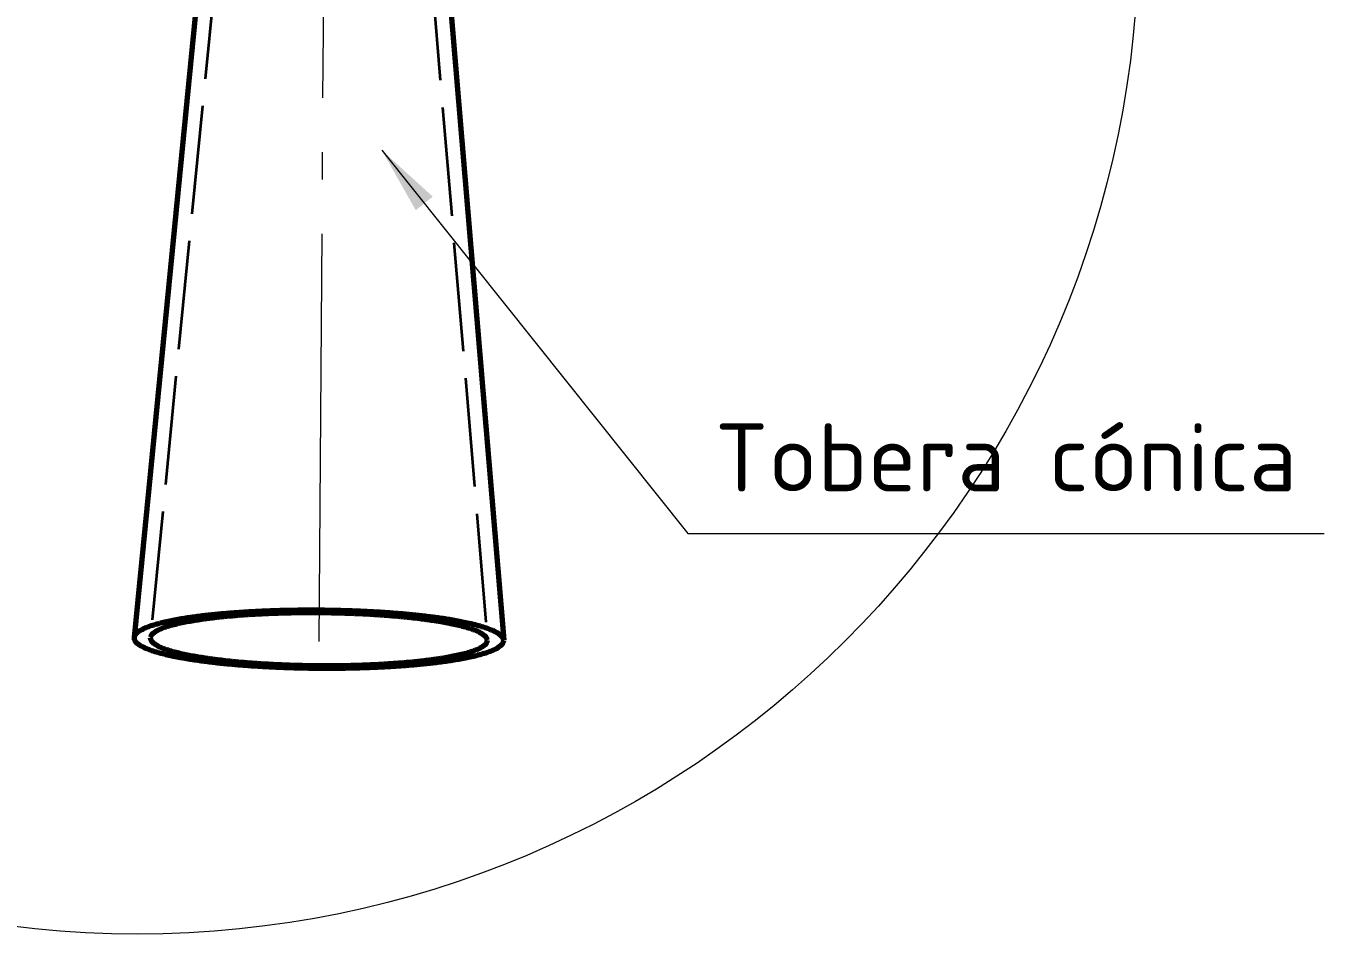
# Model space of a CAD drawing. Header units: millimetres. Extents: x 0 to 2382, y 0 to 420.
# Drawn here: x 1169.08 to 1216.83, y 203.67 to 237.07 of the extents above; entities that cross this region are included whole.
import ezdxf
from ezdxf.enums import TextEntityAlignment as Align

# ---------------------------------------------------------------- set-up
doc = ezdxf.new("R2010")
doc.units = ezdxf.units.MM
doc.linetypes.add('IRAM-E-TRAZOS', pattern=[5, 4, -1])
doc.linetypes.add('IRAM-F-TRAZO-PUNTO', pattern=[20, 15, -2, 1, -2])
for name, color, linetype, lineweight in [('01-VISIBLE', 7, 'CONTINUOUS', 70), ('02-OCULTA', 4, 'IRAM-E-TRAZOS', 35), ('03-EJE', 1, 'IRAM-F-TRAZO-PUNTO', 18), ('06-TEXTO', 7, 'CONTINUOUS', 25), ('08-FINA', 5, 'CONTINUOUS', 18)]:
    doc.layers.add(name, color=color, linetype=linetype, lineweight=lineweight)
doc.styles.add('ISO3098', font='isocpeur.ttf')

msp = doc.modelspace()

# ---------------------------------------------------------------- hatches: boundary and pattern name
at = {"layer": '08-FINA'}
h = msp.add_hatch(color=7, dxfattribs=at)
h.dxf.hatch_style = 1
h.paths.add_polyline_path([(1182.167, 232.5), (1183.414, 230.297), (1184.039, 230.796)])

# ---------------------------------------------------------------- linework, layer by layer
at = {"layer": '01-VISIBLE'}
for points in [[(1176.928, 254.05), (1173.05, 214.577)], [(1183.327, 254.005), (1186.648, 214.481)], [(1184.657, 215.233), (1184.598, 215.242), (1184.538, 215.252), (1184.479, 215.261), (1184.42, 215.27), (1184.36, 215.278), (1184.301, 215.287), (1184.241, 215.295), (1184.182, 215.304), (1184.122, 215.312), (1184.063, 215.319), (1184.003, 215.327), (1183.944, 215.335), (1183.884, 215.342), (1183.824, 215.349), (1183.765, 215.356), (1183.705, 215.363), (1183.645, 215.37), (1183.586, 215.377), (1183.526, 215.383), (1183.466, 215.389), (1183.406, 215.396), (1183.347, 215.402), (1183.287, 215.408), (1183.227, 215.414), (1183.167, 215.419), (1183.108, 215.425), (1183.048, 215.43), (1182.988, 215.436), (1182.928, 215.441), (1182.868, 215.446), (1182.808, 215.451), (1182.749, 215.456), (1182.689, 215.461), (1182.629, 215.465), (1182.569, 215.47), (1182.509, 215.474), (1182.449, 215.479), (1182.389, 215.483), (1182.329, 215.487), (1182.269, 215.491), (1182.209, 215.495), (1182.149, 215.499), (1182.09, 215.503), (1182.03, 215.506), (1181.97, 215.51), (1181.91, 215.513), (1181.85, 215.517), (1181.79, 215.52), (1181.73, 215.523), (1181.67, 215.526), (1181.61, 215.529), (1181.55, 215.532), (1181.49, 215.535), (1181.43, 215.537), (1181.37, 215.54), (1181.31, 215.542), (1181.25, 215.545), (1181.19, 215.547), (1181.13, 215.55), (1181.07, 215.552), (1181.01, 215.554), (1180.95, 215.556), (1180.89, 215.558), (1180.83, 215.56), (1180.77, 215.561), (1180.71, 215.563), (1180.649, 215.564), (1180.589, 215.566), (1180.529, 215.567), (1180.469, 215.569), (1180.409, 215.57), (1180.349, 215.571), (1180.289, 215.572), (1180.229, 215.573), (1180.169, 215.574), (1180.109, 215.575), (1180.049, 215.576), (1179.989, 215.576), (1179.929, 215.577), (1179.869, 215.577), (1179.809, 215.578), (1179.749, 215.578), (1179.689, 215.578), (1179.629, 215.578), (1179.568, 215.578), (1179.508, 215.578), (1179.448, 215.578), (1179.388, 215.578), (1179.328, 215.578), (1179.268, 215.578), (1179.208, 215.577), (1179.148, 215.577), (1179.088, 215.576), (1179.028, 215.575), (1178.968, 215.575), (1178.908, 215.574), (1178.848, 215.573), (1178.788, 215.572), (1178.728, 215.571), (1178.668, 215.569), (1178.608, 215.568), (1178.548, 215.567), (1178.488, 215.565), (1178.427, 215.564), (1178.367, 215.562), (1178.307, 215.56), (1178.247, 215.559), (1178.187, 215.557), (1178.127, 215.555), (1178.067, 215.553), (1178.007, 215.55), (1177.947, 215.548), (1177.887, 215.546), (1177.827, 215.543), (1177.767, 215.541), (1177.707, 215.538), (1177.647, 215.535), (1177.587, 215.532), (1177.527, 215.529), (1177.467, 215.526), (1177.407, 215.523), (1177.347, 215.52), (1177.287, 215.517), (1177.227, 215.513), (1177.167, 215.51), (1177.107, 215.506), (1177.048, 215.502), (1176.988, 215.498), (1176.928, 215.494), (1176.868, 215.49), (1176.808, 215.486), (1176.748, 215.482), (1176.688, 215.477), (1176.628, 215.473), (1176.568, 215.468), (1176.508, 215.463), (1176.449, 215.458), (1176.389, 215.453), (1176.329, 215.448), (1176.269, 215.443), (1176.209, 215.437), (1176.149, 215.432), (1176.09, 215.426), (1176.03, 215.42), (1175.97, 215.414), (1175.91, 215.408), (1175.851, 215.402), (1175.791, 215.395), (1175.731, 215.389), (1175.672, 215.382), (1175.612, 215.375), (1175.552, 215.368), (1175.493, 215.36), (1175.433, 215.353), (1175.373, 215.345), (1175.314, 215.338), (1175.254, 215.329), (1175.195, 215.321), (1175.135, 215.313), (1175.076, 215.304), (1175.017, 215.295), (1174.957, 215.286), (1174.898, 215.277), (1174.839, 215.267), (1174.779, 215.258), (1174.72, 215.247), (1174.661, 215.237), (1174.602, 215.226), (1174.543, 215.215), (1174.484, 215.204), (1174.425, 215.193), (1174.366, 215.181), (1174.307, 215.168), (1174.249, 215.156), (1174.19, 215.142), (1174.131, 215.129), (1174.073, 215.115), (1174.015, 215.1), (1173.957, 215.085), (1173.899, 215.07), (1173.841, 215.053), (1173.783, 215.036), (1173.726, 215.018), (1173.669, 215), (1173.612, 214.98), (1173.555, 214.96), (1173.499, 214.938), (1173.444, 214.915), (1173.389, 214.89), (1173.335, 214.864), (1173.283, 214.835), (1173.231, 214.804), (1173.182, 214.769), (1173.137, 214.73), (1173.096, 214.686), (1173.065, 214.634), (1173.05, 214.577)], [(1184.233, 215.169), (1184.173, 215.179), (1184.114, 215.188), (1184.054, 215.197), (1183.994, 215.206), (1183.935, 215.215), (1183.875, 215.223), (1183.815, 215.232), (1183.756, 215.24), (1183.696, 215.248), (1183.636, 215.255), (1183.576, 215.263), (1183.517, 215.27), (1183.457, 215.278), (1183.397, 215.285), (1183.337, 215.291), (1183.277, 215.298), (1183.217, 215.305), (1183.157, 215.311), (1183.097, 215.317), (1183.037, 215.323), (1182.977, 215.329), (1182.917, 215.335), (1182.857, 215.341), (1182.797, 215.347), (1182.737, 215.352), (1182.677, 215.357), (1182.617, 215.362), (1182.557, 215.367), (1182.497, 215.372), (1182.437, 215.377), (1182.377, 215.382), (1182.317, 215.386), (1182.257, 215.391), (1182.197, 215.395), (1182.137, 215.399), (1182.077, 215.403), (1182.016, 215.407), (1181.956, 215.411), (1181.896, 215.415), (1181.836, 215.419), (1181.776, 215.422), (1181.716, 215.426), (1181.655, 215.429), (1181.595, 215.432), (1181.535, 215.435), (1181.475, 215.438), (1181.415, 215.441), (1181.354, 215.444), (1181.294, 215.447), (1181.234, 215.449), (1181.174, 215.452), (1181.114, 215.454), (1181.053, 215.457), (1180.993, 215.459), (1180.933, 215.461), (1180.873, 215.463), (1180.812, 215.465), (1180.752, 215.467), (1180.692, 215.469), (1180.632, 215.47), (1180.571, 215.472), (1180.511, 215.473), (1180.451, 215.475), (1180.391, 215.476), (1180.33, 215.477), (1180.27, 215.478), (1180.21, 215.479), (1180.15, 215.48), (1180.089, 215.481), (1180.029, 215.482), (1179.969, 215.483), (1179.909, 215.483), (1179.848, 215.484), (1179.788, 215.484), (1179.728, 215.484), (1179.668, 215.484), (1179.607, 215.484), (1179.547, 215.484), (1179.487, 215.484), (1179.426, 215.484), (1179.366, 215.484), (1179.306, 215.484), (1179.246, 215.483), (1179.185, 215.483), (1179.125, 215.482), (1179.065, 215.481), (1179.005, 215.48), (1178.944, 215.479), (1178.884, 215.478), (1178.824, 215.477), (1178.764, 215.476), (1178.703, 215.475), (1178.643, 215.473), (1178.583, 215.472), (1178.523, 215.47), (1178.462, 215.469), (1178.402, 215.467), (1178.342, 215.465), (1178.282, 215.463), (1178.221, 215.461), (1178.161, 215.459), (1178.101, 215.456), (1178.041, 215.454), (1177.981, 215.451), (1177.92, 215.449), (1177.86, 215.446), (1177.8, 215.443), (1177.74, 215.44), (1177.68, 215.437), (1177.619, 215.434), (1177.559, 215.431), (1177.499, 215.427), (1177.439, 215.424), (1177.379, 215.42), (1177.318, 215.417), (1177.258, 215.413), (1177.198, 215.409), (1177.138, 215.405), (1177.078, 215.4), (1177.018, 215.396), (1176.958, 215.392), (1176.898, 215.387), (1176.838, 215.382), (1176.778, 215.377), (1176.717, 215.372), (1176.657, 215.367), (1176.597, 215.362), (1176.537, 215.356), (1176.477, 215.351), (1176.417, 215.345), (1176.357, 215.339), (1176.297, 215.333), (1176.237, 215.327), (1176.178, 215.32), (1176.118, 215.314), (1176.058, 215.307), (1175.998, 215.3), (1175.938, 215.293), (1175.878, 215.286), (1175.818, 215.278), (1175.759, 215.271), (1175.699, 215.263), (1175.639, 215.255), (1175.579, 215.246), (1175.52, 215.238), (1175.46, 215.229), (1175.401, 215.22), (1175.341, 215.211), (1175.282, 215.201), (1175.222, 215.191), (1175.163, 215.181), (1175.103, 215.17), (1175.044, 215.16), (1174.985, 215.149), (1174.926, 215.137), (1174.867, 215.125), (1174.808, 215.113), (1174.749, 215.1), (1174.69, 215.087), (1174.631, 215.073), (1174.573, 215.059), (1174.514, 215.045), (1174.456, 215.029), (1174.398, 215.013), (1174.34, 214.997), (1174.282, 214.979), (1174.225, 214.961), (1174.168, 214.941), (1174.111, 214.921), (1174.055, 214.899), (1173.999, 214.875), (1173.945, 214.85), (1173.891, 214.823), (1173.839, 214.793), (1173.788, 214.76), (1173.741, 214.722), (1173.699, 214.679), (1173.666, 214.629), (1173.65, 214.571)], [(1186.048, 214.484), (1186.032, 214.542), (1186, 214.593), (1185.958, 214.637), (1185.911, 214.675), (1185.86, 214.709), (1185.808, 214.74), (1185.754, 214.768), (1185.699, 214.794), (1185.644, 214.818), (1185.588, 214.841), (1185.531, 214.863), (1185.474, 214.883), (1185.416, 214.902), (1185.358, 214.921), (1185.3, 214.938), (1185.242, 214.955), (1185.183, 214.971), (1185.125, 214.987), (1185.066, 215.002), (1185.007, 215.016), (1184.948, 215.03), (1184.888, 215.044), (1184.829, 215.057), (1184.77, 215.07), (1184.71, 215.082), (1184.651, 215.094), (1184.591, 215.106), (1184.532, 215.117), (1184.472, 215.128), (1184.412, 215.139), (1184.352, 215.149), (1184.293, 215.159), (1184.233, 215.169)], [(1186.648, 214.481), (1186.633, 214.54), (1186.602, 214.592), (1186.561, 214.638), (1186.515, 214.678), (1186.466, 214.713), (1186.414, 214.746), (1186.36, 214.775), (1186.306, 214.803), (1186.251, 214.828), (1186.194, 214.852), (1186.138, 214.875), (1186.081, 214.896), (1186.023, 214.917), (1185.965, 214.936), (1185.907, 214.955), (1185.849, 214.973), (1185.79, 214.99), (1185.732, 215.007), (1185.673, 215.023), (1185.614, 215.038), (1185.554, 215.053), (1185.495, 215.068), (1185.436, 215.082), (1185.376, 215.095), (1185.317, 215.108), (1185.257, 215.121), (1185.197, 215.134), (1185.137, 215.146), (1185.078, 215.158), (1185.018, 215.169), (1184.958, 215.18), (1184.898, 215.191), (1184.837, 215.202), (1184.777, 215.213), (1184.717, 215.223), (1184.657, 215.233)], [(1173.05, 214.577), (1173.055, 214.517), (1173.078, 214.462), (1173.114, 214.413), (1173.157, 214.371), (1173.204, 214.334), (1173.254, 214.3), (1173.305, 214.269), (1173.358, 214.241), (1173.413, 214.215), (1173.468, 214.19), (1173.523, 214.167), (1173.579, 214.145), (1173.636, 214.124), (1173.693, 214.104), (1173.75, 214.085), (1173.807, 214.067), (1173.865, 214.05), (1173.923, 214.033), (1173.981, 214.017), (1174.039, 214.001), (1174.097, 213.986), (1174.155, 213.971), (1174.214, 213.957), (1174.273, 213.943), (1174.331, 213.93), (1174.39, 213.917), (1174.449, 213.904), (1174.508, 213.892), (1174.567, 213.88), (1174.626, 213.868), (1174.685, 213.857), (1174.744, 213.846), (1174.804, 213.835), (1174.863, 213.825), (1174.922, 213.814), (1174.982, 213.804), (1175.041, 213.795), (1175.1, 213.785), (1175.16, 213.776), (1175.219, 213.766), (1175.279, 213.757), (1175.338, 213.749), (1175.398, 213.74), (1175.458, 213.732), (1175.517, 213.723), (1175.577, 213.715), (1175.637, 213.708), (1175.696, 213.7), (1175.756, 213.692), (1175.816, 213.685), (1175.876, 213.678), (1175.936, 213.671), (1175.995, 213.664), (1176.055, 213.657), (1176.115, 213.65), (1176.175, 213.644), (1176.235, 213.637), (1176.295, 213.631), (1176.355, 213.625), (1176.414, 213.619), (1176.474, 213.613), (1176.534, 213.608), (1176.594, 213.602), (1176.654, 213.597), (1176.714, 213.591), (1176.774, 213.586), (1176.834, 213.581), (1176.894, 213.576), (1176.954, 213.571), (1177.014, 213.566), (1177.074, 213.562), (1177.134, 213.557), (1177.194, 213.553), (1177.254, 213.548), (1177.315, 213.544), (1177.375, 213.54), (1177.435, 213.536), (1177.495, 213.532), (1177.555, 213.528), (1177.615, 213.524), (1177.675, 213.521), (1177.735, 213.517), (1177.795, 213.514), (1177.855, 213.51), (1177.916, 213.507), (1177.976, 213.504), (1178.036, 213.501), (1178.096, 213.498), (1178.156, 213.495), (1178.216, 213.492), (1178.276, 213.49), (1178.337, 213.487), (1178.397, 213.484), (1178.457, 213.482), (1178.517, 213.48), (1178.577, 213.477), (1178.637, 213.475), (1178.698, 213.473), (1178.758, 213.471), (1178.818, 213.469), (1178.878, 213.467), (1178.938, 213.466), (1178.999, 213.464), (1179.059, 213.463), (1179.119, 213.461), (1179.179, 213.46), (1179.239, 213.458), (1179.3, 213.457), (1179.36, 213.456), (1179.42, 213.455), (1179.48, 213.454), (1179.54, 213.453), (1179.601, 213.452), (1179.661, 213.452), (1179.721, 213.451), (1179.781, 213.45), (1179.841, 213.45), (1179.902, 213.45), (1179.962, 213.449), (1180.022, 213.449), (1180.082, 213.449), (1180.142, 213.449), (1180.203, 213.449), (1180.263, 213.449), (1180.323, 213.449), (1180.383, 213.45), (1180.444, 213.45), (1180.504, 213.45), (1180.564, 213.451), (1180.624, 213.451), (1180.684, 213.452), (1180.745, 213.453), (1180.805, 213.454), (1180.865, 213.455), (1180.925, 213.456), (1180.985, 213.457), (1181.046, 213.458), (1181.106, 213.46), (1181.166, 213.461), (1181.226, 213.462), (1181.286, 213.464), (1181.347, 213.466), (1181.407, 213.467), (1181.467, 213.469), (1181.527, 213.471), (1181.587, 213.473), (1181.648, 213.475), (1181.708, 213.478), (1181.768, 213.48), (1181.828, 213.482), (1181.888, 213.485), (1181.948, 213.487), (1182.009, 213.49), (1182.069, 213.493), (1182.129, 213.496), (1182.189, 213.499), (1182.249, 213.502), (1182.309, 213.505), (1182.369, 213.508), (1182.429, 213.512), (1182.49, 213.515), (1182.55, 213.519), (1182.61, 213.523), (1182.67, 213.526), (1182.73, 213.53), (1182.79, 213.534), (1182.85, 213.538), (1182.91, 213.543), (1182.97, 213.547), (1183.03, 213.552), (1183.09, 213.556), (1183.15, 213.561), (1183.21, 213.566), (1183.27, 213.571), (1183.33, 213.576), (1183.39, 213.581), (1183.45, 213.587), (1183.51, 213.592), (1183.57, 213.598), (1183.63, 213.604), (1183.69, 213.609), (1183.75, 213.616), (1183.81, 213.622), (1183.87, 213.628), (1183.93, 213.635), (1183.989, 213.641), (1184.049, 213.648), (1184.109, 213.655), (1184.169, 213.662), (1184.229, 213.67), (1184.288, 213.677), (1184.348, 213.685), (1184.408, 213.693), (1184.467, 213.701), (1184.527, 213.709), (1184.587, 213.718), (1184.646, 213.727), (1184.706, 213.736), (1184.765, 213.745), (1184.825, 213.754), (1184.884, 213.764), (1184.944, 213.774), (1185.003, 213.784), (1185.062, 213.795), (1185.121, 213.806), (1185.181, 213.817), (1185.24, 213.828), (1185.299, 213.84), (1185.358, 213.852), (1185.417, 213.865), (1185.475, 213.878), (1185.534, 213.891), (1185.593, 213.905), (1185.651, 213.919), (1185.71, 213.934), (1185.768, 213.949), (1185.826, 213.965), (1185.884, 213.982), (1185.941, 213.999), (1185.999, 214.017), (1186.056, 214.037), (1186.113, 214.057), (1186.169, 214.078), (1186.225, 214.1), (1186.28, 214.124), (1186.335, 214.15), (1186.388, 214.177), (1186.44, 214.207), (1186.491, 214.24), (1186.538, 214.277), (1186.582, 214.319), (1186.618, 214.366), (1186.642, 214.421), (1186.648, 214.481)], [(1173.65, 214.571), (1173.655, 214.512), (1173.681, 214.458), (1173.718, 214.411), (1173.763, 214.371), (1173.811, 214.335), (1173.862, 214.303), (1173.914, 214.274), (1173.968, 214.247), (1174.023, 214.222), (1174.078, 214.199), (1174.134, 214.177), (1174.19, 214.156), (1174.247, 214.137), (1174.304, 214.118), (1174.361, 214.1), (1174.419, 214.083), (1174.477, 214.066), (1174.535, 214.051), (1174.593, 214.035), (1174.651, 214.021), (1174.709, 214.007), (1174.768, 213.993), (1174.826, 213.98), (1174.885, 213.967), (1174.943, 213.954), (1175.002, 213.942), (1175.061, 213.93), (1175.12, 213.919), (1175.179, 213.908), (1175.238, 213.897), (1175.297, 213.886), (1175.356, 213.876), (1175.416, 213.866), (1175.475, 213.856), (1175.534, 213.847), (1175.593, 213.838), (1175.653, 213.829), (1175.712, 213.82), (1175.771, 213.811), (1175.831, 213.803), (1175.89, 213.794), (1175.95, 213.786), (1176.009, 213.779), (1176.069, 213.771), (1176.129, 213.763), (1176.188, 213.756), (1176.248, 213.749), (1176.307, 213.742), (1176.367, 213.735), (1176.427, 213.728), (1176.486, 213.722), (1176.546, 213.716), (1176.606, 213.709), (1176.665, 213.703), (1176.725, 213.697), (1176.785, 213.692), (1176.845, 213.686), (1176.904, 213.68), (1176.964, 213.675), (1177.024, 213.67), (1177.084, 213.665), (1177.144, 213.66), (1177.204, 213.655), (1177.263, 213.65), (1177.323, 213.645), (1177.383, 213.641), (1177.443, 213.636), (1177.503, 213.632), (1177.563, 213.628), (1177.623, 213.624), (1177.683, 213.62), (1177.742, 213.616), (1177.802, 213.612), (1177.862, 213.609), (1177.922, 213.605), (1177.982, 213.602), (1178.042, 213.598), (1178.102, 213.595), (1178.162, 213.592), (1178.222, 213.589), (1178.282, 213.586), (1178.342, 213.583), (1178.402, 213.58), (1178.462, 213.578), (1178.522, 213.575), (1178.582, 213.573), (1178.642, 213.571), (1178.702, 213.568), (1178.762, 213.566), (1178.822, 213.564), (1178.882, 213.562), (1178.942, 213.56), (1179.002, 213.559), (1179.062, 213.557), (1179.122, 213.555), (1179.182, 213.554), (1179.242, 213.553), (1179.302, 213.551), (1179.362, 213.55), (1179.422, 213.549), (1179.482, 213.548), (1179.542, 213.547), (1179.602, 213.546), (1179.662, 213.545), (1179.722, 213.545), (1179.782, 213.544), (1179.842, 213.544), (1179.902, 213.543), (1179.962, 213.543), (1180.022, 213.543), (1180.082, 213.543), (1180.142, 213.543), (1180.202, 213.543), (1180.262, 213.543), (1180.322, 213.543), (1180.382, 213.544), (1180.442, 213.544), (1180.502, 213.545), (1180.562, 213.545), (1180.622, 213.546), (1180.682, 213.547), (1180.743, 213.548), (1180.803, 213.549), (1180.863, 213.55), (1180.923, 213.551), (1180.983, 213.552), (1181.043, 213.554), (1181.103, 213.555), (1181.163, 213.557), (1181.223, 213.558), (1181.283, 213.56), (1181.343, 213.562), (1181.403, 213.564), (1181.463, 213.566), (1181.523, 213.568), (1181.583, 213.571), (1181.643, 213.573), (1181.703, 213.575), (1181.763, 213.578), (1181.823, 213.581), (1181.883, 213.583), (1181.942, 213.586), (1182.002, 213.589), (1182.062, 213.592), (1182.122, 213.596), (1182.182, 213.599), (1182.242, 213.602), (1182.302, 213.606), (1182.362, 213.61), (1182.422, 213.614), (1182.482, 213.617), (1182.542, 213.621), (1182.602, 213.626), (1182.662, 213.63), (1182.721, 213.634), (1182.781, 213.639), (1182.841, 213.644), (1182.901, 213.648), (1182.961, 213.653), (1183.021, 213.658), (1183.08, 213.664), (1183.14, 213.669), (1183.2, 213.675), (1183.26, 213.68), (1183.319, 213.686), (1183.379, 213.692), (1183.439, 213.698), (1183.499, 213.705), (1183.558, 213.711), (1183.618, 213.718), (1183.678, 213.724), (1183.737, 213.731), (1183.797, 213.739), (1183.856, 213.746), (1183.916, 213.754), (1183.975, 213.761), (1184.035, 213.769), (1184.094, 213.778), (1184.154, 213.786), (1184.213, 213.795), (1184.273, 213.804), (1184.332, 213.813), (1184.391, 213.822), (1184.451, 213.832), (1184.51, 213.842), (1184.569, 213.852), (1184.628, 213.863), (1184.687, 213.874), (1184.746, 213.885), (1184.805, 213.897), (1184.864, 213.909), (1184.922, 213.921), (1184.981, 213.934), (1185.039, 213.948), (1185.098, 213.961), (1185.156, 213.976), (1185.214, 213.991), (1185.272, 214.006), (1185.33, 214.023), (1185.388, 214.04), (1185.445, 214.058), (1185.502, 214.076), (1185.559, 214.096), (1185.615, 214.117), (1185.67, 214.14), (1185.725, 214.164), (1185.779, 214.19), (1185.832, 214.218), (1185.884, 214.25), (1185.932, 214.285), (1185.977, 214.325), (1186.015, 214.371), (1186.041, 214.425), (1186.048, 214.484)]]:
    msp.add_lwpolyline(points, dxfattribs=at)
at = {"layer": '02-OCULTA'}
for points in [[(1177.528, 254.044), (1173.65, 214.571)], [(1182.727, 254.008), (1186.048, 214.484)]]:
    msp.add_lwpolyline(points, dxfattribs=at)
at = {"layer": '03-EJE'}
msp.add_lwpolyline([(1180.236, 269.428), (1179.835, 212.538)], dxfattribs=at)
at = {"layer": '08-FINA'}
for p, q in [((1182.167, 232.5), (1193.425, 218.4)), ((1193.425, 218.4), (1216.825, 218.4))]:
    msp.add_line(p, q, dxfattribs=at)
msp.add_circle((1173.167, 240.5), 36.833, dxfattribs=at)

# ---------------------------------------------------------------- texts
at = {"layer": '06-TEXTO', "style": 'ISO3098'}
msp.add_text('Tobera cónica', height=2.5, dxfattribs=at).set_placement((1205.125, 219.2), align=Align.BOTTOM_CENTER)

doc.saveas('drawing.dxf')
